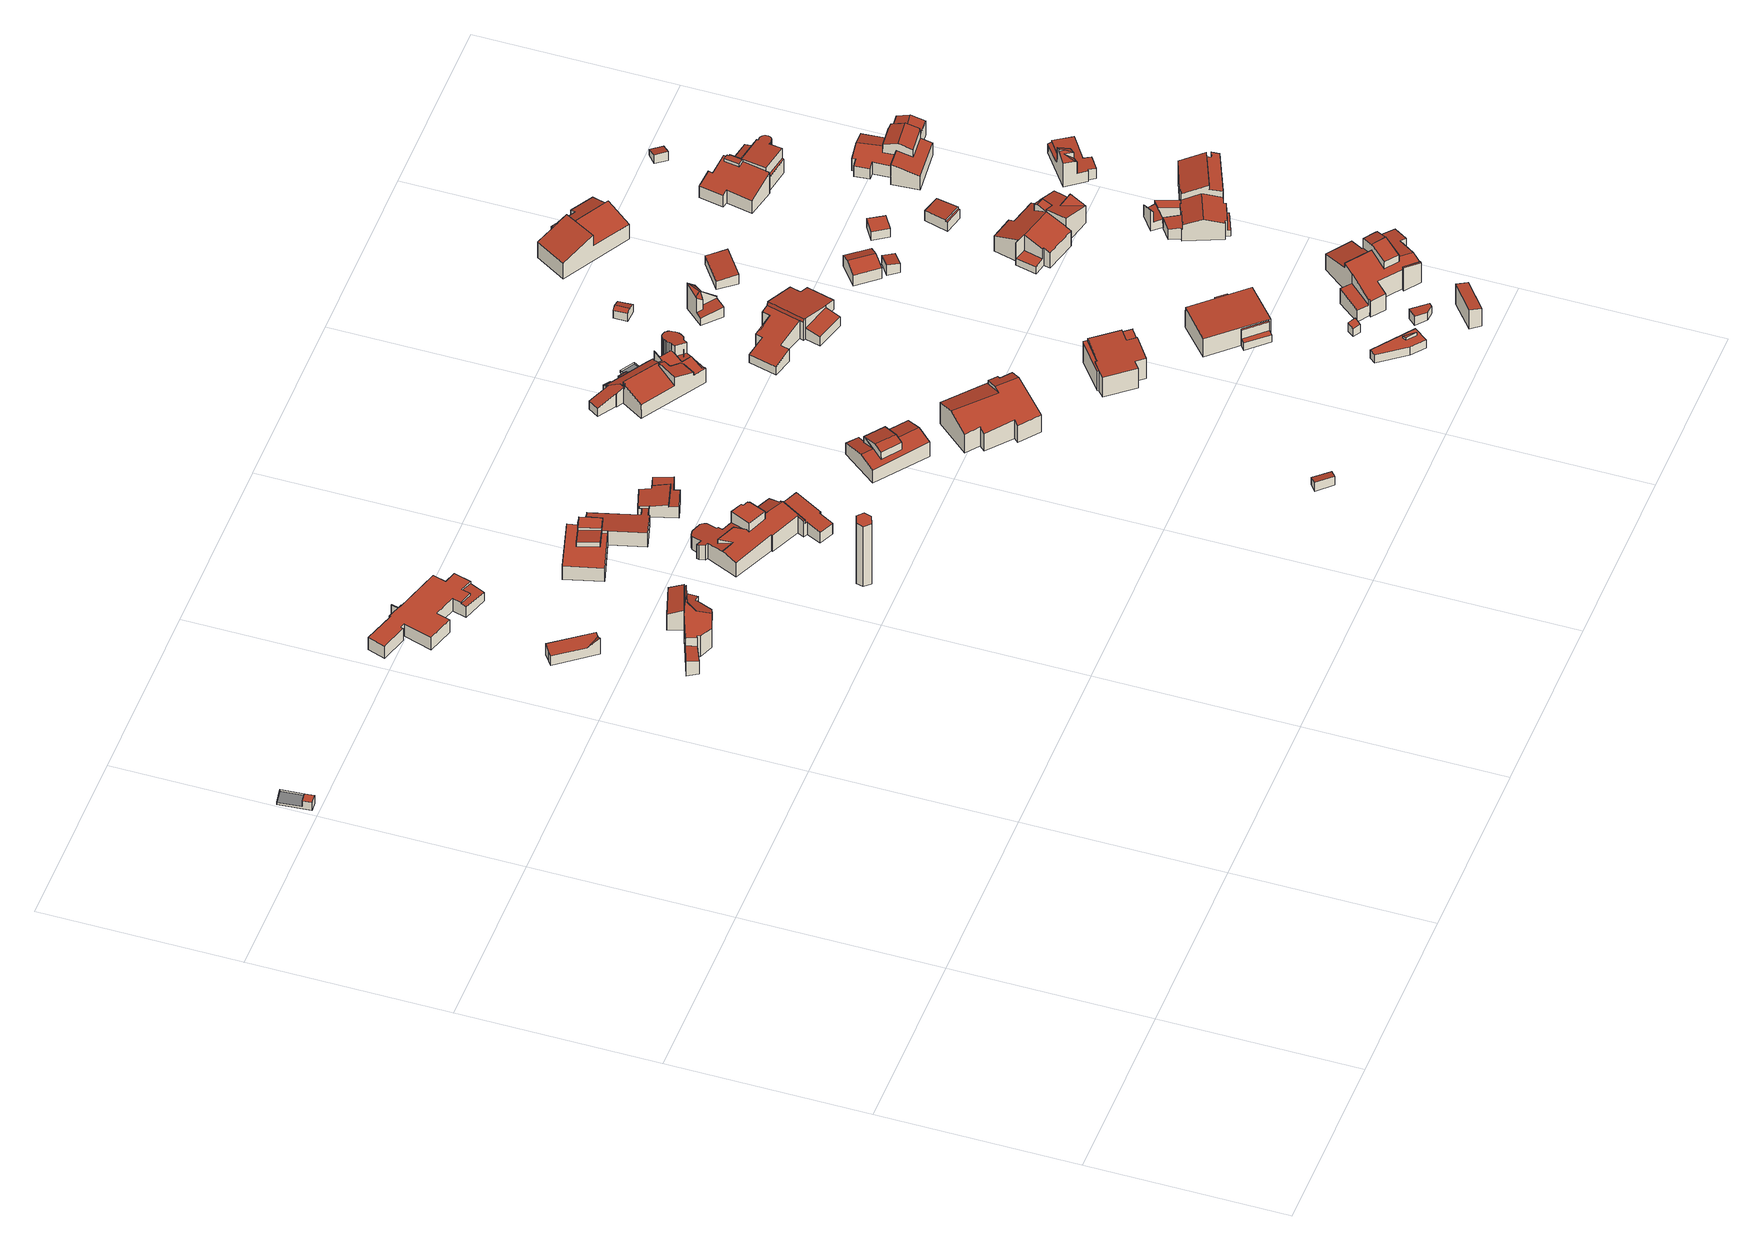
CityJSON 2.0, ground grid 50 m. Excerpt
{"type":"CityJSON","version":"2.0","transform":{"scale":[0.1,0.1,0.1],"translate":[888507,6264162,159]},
"CityObjects":{
"building1":{"type":"Building","geometry":[{"type":"Solid","lod":"2","boundaries":[[[[0,1,2,3]],[[4,5,6,7,8,9]],[[2,5,4,3]],[[9,8,10,11]],[[10,8,7,12]],[[12,7,6,13]],[[13,6,5,2,1,14]],[[14,1,0,15]],[[15,0,3,4,9,11]],[[11,10,12,13,14,15]]]],"semantics":{"surfaces":[{"type":"RoofSurface"},{"type":"GroundSurface"},{"type":"WallSurface"}],"values":[[0,1,2,2,2,2,2,2,2,1]]}}]},
"building2":{"type":"Building","geometry":[{"type":"Solid","lod":"2","boundaries":[[[[16,17,18,19,20,21]],[[19,18,22]],[[16,23,24,17]],[[21,25,23,16]],[[25,21,20,26]],[[26,20,19,22,27]],[[27,22,18,17,24]],[[24,23,25,26,27]]]],"semantics":{"surfaces":[{"type":"RoofSurface"},{"type":"WallSurface"},{"type":"GroundSurface"}],"values":[[0,0,1,1,1,1,1,2]]}}]},
"building3":{"type":"Building","geometry":[{"type":"Solid","lod":"2","boundaries":[[[[28,29,30,31,32]],[[33,34,35,36,37,38,39,40,41,42,43,44,45,46,47,48,49,50,51,52,53,54]],[[55,56,57,58,59,60]],[[54,53,57,56]],[[30,37,36,31]],[[32,31,36,35,61,62,28]],[[59,58,52,51]],[[58,57,53,52]],[[41,63,64,42]],[[40,65,63,41]],[[39,66,65,40]],[[38,67,66,39]],[[29,68,67,38,37,30]],[[34,69,61,35]],[[33,70,69,34]],[[54,56,55,71,70,33]],[[50,49,72,73]],[[72,49,48,74]],[[74,48,47,75]],[[75,47,46,76]],[[76,46,45,77]],[[77,45,44,78]],[[78,44,43,79]],[[79,43,42,64]],[[71,55,60,80]],[[80,60,59,51,50,73]],[[68,29,28,62]],[[62,61,69,70,71,80,73,72,74,75,76,77,78,79,64,63,65,66,67,68]]]],"semantics":{"surfaces":[{"type":"GroundSurface"},{"type":"RoofSurface"},{"type":"WallSurface"}],"values":[[0,1,1,2,2,2,2,2,2,2,2,2,2,2,2,2,2,2,2,2,2,2,2,2,2,2,2,0]]}}]},
"building4":{"type":"Building","geometry":[{"type":"Solid","lod":"2","boundaries":[[[[81,82,83,84]],[[85,86,87]],[[87,88,89,90,91,92,93,94,95,96,85]],[[82,92,91,83]],[[97,98,99,100]],[[85,96,101,102,103,104,105,99,98,86]],[[88,97,100,89]],[[86,98,97,88,87]],[[95,94,106,107]],[[106,94,93,108]],[[81,109,108,93,92,82]],[[90,89,100,99,105,110,111]],[[110,105,104,112]],[[112,104,103,113]],[[113,103,102,114]],[[114,102,101,115]],[[115,101,96,95,107]],[[84,116,109,81]],[[116,84,83,91,90,111]],[[111,110,112,113,114,115,107,106,108,109,116]]]],"semantics":{"surfaces":[{"type":"RoofSurface"},{"type":"WallSurface"},{"type":"GroundSurface"}],"values":[[0,1,0,1,1,0,0,1,1,1,1,1,1,1,1,1,1,1,1,2]]}}]},
"building5":{"type":"Building","geometry":[{"type":"Solid","lod":"2","boundaries":[[[[117,118,119,120]],[[119,118,121,122]],[[121,118,117,123]],[[123,117,120,124]],[[124,120,119,122]],[[122,121,123,124]]]],"semantics":{"surfaces":[{"type":"RoofSurface"},{"type":"WallSurface"},{"type":"GroundSurface"}],"values":[[0,1,1,1,1,2]]}}]},
"building6":{"type":"Building","geometry":[{"type":"Solid","lod":"2","boundaries":[[[[125,126,127,128,129,130]],[[125,131,132,126]],[[130,133,131,125]],[[133,130,129,134]],[[134,129,128,135]],[[135,128,127,136]],[[136,127,126,132]],[[132,131,133,134,135,136]]]],"semantics":{"surfaces":[{"type":"RoofSurface"},{"type":"WallSurface"},{"type":"GroundSurface"}],"values":[[0,1,1,1,1,1,1,2]]}}]},
"building7":{"type":"Building","geometry":[{"type":"Solid","lod":"2","boundaries":[[[[137,138,139,140,141,142,143,144,145,146,147,148,149,150,151]],[[152,153,154,155,156,157,158,159,160,161]],[[162,163,164,165,166,167,168,169]],[[170,171,172,173,174,175]],[[159,162,169,160]],[[148,176,174,173,148,177,178,149]],[[160,169,168,161]],[[178,177,179,171,170,180,181,182,183,184]],[[146,185,186,147]],[[147,186,176,148]],[[179,177,148,187]],[[172,171,179,187]],[[175,174,176,186,185,188]],[[187,148,173,172]],[[139,158,157,140]],[[140,157,156,141]],[[141,156,155,142]],[[137,189,190,138]],[[151,191,189,137]],[[150,192,191,151]],[[149,193,192,150]],[[178,184,194,193,149]],[[144,195,196,145]],[[143,197,195,144]],[[142,155,154,198,197,143]],[[194,184,183,199]],[[199,183,182,200]],[[200,182,181,201]],[[201,181,180,202]],[[202,180,170,175,188,203]],[[198,154,153,204]],[[204,153,152,205]],[[205,152,161,168,167,206]],[[206,167,166,207]],[[207,166,165,208]],[[208,165,164,209]],[[209,164,163,210]],[[210,163,162,159,158,139,138,190]],[[203,188,185,146,145,196]],[[196,195,197,198,204,205,206,207,208,209,210,190,189,191,192,193,194,199,200,201,202,203]]]],"semantics":{"surfaces":[{"type":"RoofSurface"},{"type":"WallSurface"},{"type":"GroundSurface"}],"values":[[0,0,0,1,1,1,1,0,1,1,1,1,0,0,1,1,1,1,1,1,1,1,1,1,1,1,1,1,1,1,1,1,1,1,1,1,1,1,1,2]]}}]},
"building8":{"type":"Building","geometry":[{"type":"Solid","lod":"2","boundaries":[[[[211,212,213,214,215]],[[216,217,218,219,220,221]],[[222,223,224,225]],[[215,226,227,228,218,217,229,230,222,225,231,232,233,234,235,211]],[[214,236,237,238,239,226,215]],[[227,239,238,240,241,228]],[[221,242,243,244,245,246,247,248,249,250,251,252,253,254,255,256,257,224,223,258,259,216]],[[219,241,240,260,261,262,263,220]],[[229,259,258,230]],[[216,259,229,217]],[[222,230,258,223]],[[212,264,265,266,267,268,269,213]],[[218,228,241,219]],[[226,239,227]],[[234,233,270,271]],[[270,233,232,272]],[[272,232,231,273]],[[224,257,274,273,231,225]],[[235,234,271,275]],[[274,257,256,276]],[[276,256,255,277]],[[277,255,254,278]],[[278,254,253,279]],[[279,253,252,280]],[[280,252,251,281]],[[281,251,250,282]],[[282,250,249,283]],[[283,249,248,284]],[[284,248,247,285]],[[285,247,246,286]],[[286,246,245,287]],[[287,245,244,288]],[[288,244,243,289]],[[289,243,242,290]],[[290,242,221,220,263,291]],[[269,268,292,293]],[[292,268,267,294]],[[294,267,266,295]],[[295,266,265,296]],[[296,265,264,297]],[[211,235,275,297,264,212]],[[291,263,262,298]],[[298,262,261,299]],[[299,261,260,300]],[[300,260,240,238,237,301]],[[301,237,236,302]],[[302,236,214,213,269,293]],[[293,292,294,295,296,297,275,271,270,272,273,274,276,277,278,279,280,281,282,283,284,285,286,287,288,289,290,291,298,299,300,301,302]]]],"semantics":{"surfaces":[{"type":"WallSurface"},{"type":"RoofSurface"},{"type":"GroundSurface"}],"values":[[0,0,0,1,1,0,1,1,0,0,0,1,0,0,0,0,0,0,0,0,0,0,0,0,0,0,0,0,0,0,0,0,0,0,0,0,0,0,0,0,0,0,0,0,0,0,0,2]]}}]},
"building9":{"type":"Building","geometry":[{"type":"Solid","lod":"2","boundaries":[[[[303,304,305,306,307,308,309,310,311]],[[304,312,313,314,315,310,309,316,317,305]],[[305,317,318,319,320,306]],[[319,318,321,322]],[[320,319,322,323]],[[323,322,321,316,309,308,307]],[[321,318,317,316]],[[306,320,323,307]],[[311,324,325,303]],[[324,311,310,315,326]],[[313,312,327,328]],[[327,312,304,303,325]],[[326,315,314,329]],[[329,314,313,328]],[[328,327,325,324,326,329]]]],"semantics":{"surfaces":[{"type":"RoofSurface"},{"type":"WallSurface"},{"type":"GroundSurface"}],"values":[[0,0,1,0,0,1,1,1,1,1,1,1,1,1,2]]}}]},
"building10":{"type":"Building","geometry":[{"type":"Solid","lod":"2","boundaries":[[[[330,331,332,333]],[[333,334,335,330]],[[334,333,332,336]],[[336,332,331,337]],[[337,331,330,335]],[[335,334,336,337]]]],"semantics":{"surfaces":[{"type":"RoofSurface"},{"type":"WallSurface"},{"type":"GroundSurface"}],"values":[[0,1,1,1,1,2]]}}]},
"building11":{"type":"Building","geometry":[{"type":"Solid","lod":"2","boundaries":[[[[338,339,340,341,342,343,344,345,346,347]],[[347,348,349,350,351,338]],[[345,352,353,354,355,346]],[[346,355,348,347]],[[349,348,355,354]],[[339,356,357,340]],[[338,351,358,356,339]],[[344,343,359,360]],[[342,361,359,343]],[[361,342,341,362]],[[362,341,340,357]],[[358,351,350,363]],[[363,350,349,354,353,364]],[[364,353,352,365]],[[365,352,345,344,360]],[[360,359,361,362,357,356,358,363,364,365]]]],"semantics":{"surfaces":[{"type":"RoofSurface"},{"type":"WallSurface"},{"type":"GroundSurface"}],"values":[[0,0,0,1,1,1,1,1,1,1,1,1,1,1,1,2]]}}]},
"building12":{"type":"Building","geometry":[{"type":"MultiSurface","lod":"2","boundaries":[[[366,367,368,369,370,371,372,373,374,375,376,377,378,379,380,381,382,383,384,385,386,387,388,389,390,391,392,393]],[[382,394,395,383]],[[394,396,397,398,399,400,401,402,403,404,405,406,407,408,409,410,411,412,413,414,415,416,395]],[[404,417,418,405]],[[399,419,420,400]],[[421,422,423,424,425,426,427,428,429,430]],[[416,431,432,395]],[[383,395,432,433,384]],[[412,434,413]],[[406,435,436,407]],[[409,437,410]],[[438,439,440,441]],[[442,443,444,445]],[[419,446,447,448,449,450,451,444,443,452,453,441,440,430,429,420]],[[405,418,435,406]],[[445,454,455,442]],[[438,456,457,439]],[[400,420,429,428,401]],[[413,434,433,432,431,458,414]],[[401,428,427,402]],[[397,447,446,398]],[[407,436,408]],[[415,458,431,416]],[[408,436,435,418,417,437,409]],[[414,458,415]],[[398,446,419,399]],[[450,449,459,460]],[[460,459,461,462,463]],[[402,427,426,464,465,403]],[[381,466,467,396,394,382]],[[403,465,468,411,410,437,417,404]],[[453,452,469,470]],[[469,452,443,442,455,471]],[[451,450,472,473]],[[472,450,460,463,474]],[[396,467,475,448,447,397]],[[474,463,462,476]],[[476,462,461,477]],[[477,461,459,449,448,475]],[[380,478,466,381]],[[379,479,478,380]],[[378,480,479,379]],[[377,481,480,378]],[[376,482,481,377]],[[375,483,482,376]],[[374,484,483,375]],[[373,485,484,374]],[[372,486,485,373]],[[371,487,486,372]],[[370,488,487,371]],[[369,489,488,370]],[[368,490,489,369]],[[367,491,490,368]],[[366,492,491,367]],[[393,493,492,366]],[[392,494,493,393]],[[391,495,494,392]],[[390,496,495,391]],[[389,497,496,390]],[[388,498,497,389]],[[387,499,498,388]],[[386,500,499,387]],[[385,501,500,386]],[[384,433,434,412,411,468,501,385]],[[464,426,425,502]],[[502,425,424,503]],[[503,424,423,504]],[[504,423,422,505]],[[422,421,506,505]],[[506,421,430,440,439,457,507]],[[507,457,456,508]],[[508,456,438,441,453,470]],[[471,455,454,509]],[[509,454,445,444,451,473]],[[422,505,510]],[[506,507,508,470,469,471,509,473,472,474,476,477,475,467,466,478,479,480,481,482,483,484,485,486,487,488,489,490,491,492,493,494,495,496,497,498,499,500,501,468,465,464,502,503,504,505]]],"semantics":{"surfaces":[{"type":"RoofSurface"},{"type":"WallSurface"},{"type":"GroundSurface"}],"values":[0,1,0,1,1,0,1,1,1,1,1,1,1,0,1,0,0,1,0,1,1,1,1,0,1,1,1,2,1,1,1,1,1,1,1,1,1,1,1,1,1,1,1,1,1,1,1,1,1,1,1,1,1,1,1,1,1,1,1,1,1,1,1,1,1,1,1,1,1,1,1,1,1,1,1,2]}}]},
"building13":{"type":"Building","geometry":[{"type":"MultiSurface","lod":"2","boundaries":[[[511,512,513,514,515,516,517,518,519,520,521,522]],[[523,524,525,526,527,528,529,530,531,532,533]],[[515,524,523,516]],[[511,528,527,512]],[[514,525,524,515]],[[513,526,525,514]],[[516,523,533,517]],[[512,527,526,513]],[[530,534,535,531]],[[529,536,534,530]],[[528,537,536,529]],[[522,538,537,528,511]],[[531,535,539,532]],[[521,540,538,522]],[[519,541,542,520]],[[518,543,541,519]],[[517,533,532,539,543,544,518]],[[520,542,540,521]],[[534,536,537,538,540,542,541,543,539,535]],[[518,544,543]],[[521,545,540]]],"semantics":{"surfaces":[{"type":"RoofSurface"},{"type":"WallSurface"},{"type":"GroundSurface"}],"values":[0,0,1,1,1,1,1,1,1,1,1,1,1,1,1,1,1,1,2,1,1]}}]},
"building14":{"type":"Building","geometry":[{"type":"Solid","lod":"2","boundaries":[[[[546,547,548,549,550,551,552,553,554,555]],[[556,557,558,559,560,561,562,563,564,565,566,567,568,569,570]],[[549,558,557,571,572,550]],[[552,573,574,553]],[[574,573,575,576]],[[560,577,565,564,563,562,561]],[[547,578,579,548]],[[546,580,578,547]],[[555,581,580,546]],[[554,582,581,555]],[[553,574,576,583,582,554]],[[550,572,584,585,551]],[[556,570,586,587]],[[586,570,569,588]],[[588,569,568,589]],[[589,568,567,590]],[[590,567,566,591]],[[591,566,565,577,592]],[[592,577,560,559,593]],[[593,559,558,549,548,579]],[[583,576,575,594]],[[594,575,573,552,551,585]],[[571,557,556,587,595]],[[584,572,571,595]],[[595,587,586,588,589,590,591,592,593,579,578,580,581,582,583,594,585,584]]]],"semantics":{"surfaces":[{"type":"RoofSurface"},{"type":"WallSurface"},{"type":"GroundSurface"}],"values":[[0,0,0,1,0,0,1,1,1,1,1,1,1,1,1,1,1,1,1,1,1,1,1,1,2]]}}]},
"building15":{"type":"Building","geometry":[{"type":"Solid","lod":"2","boundaries":[[[[596,597,598,599]],[[600,601,602,603]],[[598,600,603,599]],[[596,604,605,597]],[[599,603,602,606,604,596]],[[606,602,601,607]],[[607,601,600,598,597,605]],[[605,604,606,607]]]],"semantics":{"surfaces":[{"type":"RoofSurface"},{"type":"WallSurface"},{"type":"GroundSurface"}],"values":[[0,0,1,1,1,1,1,2]]}}]},
"building16":{"type":"Building","geometry":[{"type":"MultiSurface","lod":"2","boundaries":[[[608,609,610,611,612]],[[613,614,615,616]],[[617,618,619,620]],[[615,614,618,617]],[[619,618,614,613]],[[616,615,617,620]],[[611,610,621,622]],[[621,610,609,623]],[[623,609,608,624]],[[624,608,612,625]],[[625,612,611,622]],[[622,621,623,624,625]]],"semantics":{"surfaces":[{"type":"RoofSurface"},{"type":"WallSurface"},{"type":"GroundSurface"}],"values":[0,1,1,0,1,1,1,1,1,1,1,2]}}]},
"building17":{"type":"Building","geometry":[{"type":"Solid","lod":"2","boundaries":[[[[626,627,628,629]],[[628,630,631,629]],[[631,630,632,633,634,635,636,637]],[[629,631,637,638,639,626]],[[626,639,640,627]],[[638,637,636,641]],[[641,636,635,642]],[[642,635,634,643]],[[643,634,633,644]],[[644,633,632,645]],[[645,632,630,628,627,640]],[[640,639,638,641,642,643,644,645]]]],"semantics":{"surfaces":[{"type":"RoofSurface"},{"type":"WallSurface"},{"type":"GroundSurface"}],"values":[[0,1,0,1,1,1,1,1,1,1,1,2]]}}]},
"building18":{"type":"Building","geometry":[{"type":"Solid","lod":"2","boundaries":[[[[646,647,648,649]],[[647,650,651,648]],[[649,652,653,646]],[[652,649,648,651,654]],[[654,651,650,655]],[[655,650,647,646,653]],[[653,652,654,655]]]],"semantics":{"surfaces":[{"type":"RoofSurface"},{"type":"WallSurface"},{"type":"GroundSurface"}],"values":[[0,0,1,1,1,1,2]]}}]},
"building19":{"type":"Building","geometry":[{"type":"Solid","lod":"2","boundaries":[[[[656,657,658,659,660,661]],[[662,663,664,665,666,667,668,669]],[[662,670,663]],[[658,671,672,659]],[[664,663,670,672,671]],[[656,666,665,657]],[[657,665,664,671,658]],[[661,660,673,674]],[[659,672,670,662,675,673,660]],[[669,668,676,677]],[[676,668,667,678]],[[661,674,678,667,666,656]],[[675,662,669,677]],[[677,676,678,674,673,675]]]],"semantics":{"surfaces":[{"type":"RoofSurface"},{"type":"WallSurface"},{"type":"GroundSurface"}],"values":[[0,0,0,1,0,1,1,1,1,1,1,1,1,2]]}}]},
"building20":{"type":"Building","geometry":[{"type":"Solid","lod":"2","boundaries":[[[[679,680,681,682]],[[682,683,684,679]],[[683,682,681,685]],[[685,681,680,686]],[[686,680,679,684]],[[684,683,685,686]]]],"semantics":{"surfaces":[{"type":"RoofSurface"},{"type":"WallSurface"},{"type":"GroundSurface"}],"values":[[0,1,1,1,1,2]]}}]},
"building21":{"type":"Building","geometry":[{"type":"Solid","lod":"2","boundaries":[[[[687,688,689,690,691]],[[691,690,692,693]],[[692,690,689,694]],[[694,689,688,695]],[[695,688,687,696]],[[696,687,691,693]],[[693,692,694,695,696]]]],"semantics":{"surfaces":[{"type":"RoofSurface"},{"type":"WallSurface"},{"type":"GroundSurface"}],"values":[[0,1,1,1,1,1,2]]}}]},
"building22":{"type":"Building","geometry":[{"type":"Solid","lod":"2","boundaries":[[[[697,698,699,700]],[[700,701,702,697]],[[701,700,699,703]],[[703,699,698,704]],[[704,698,697,702]],[[702,701,703,704]]]],"semantics":{"surfaces":[{"type":"RoofSurface"},{"type":"WallSurface"},{"type":"GroundSurface"}],"values":[[0,1,1,1,1,2]]}}]},
"building23":{"type":"Building","geometry":[{"type":"Solid","lod":"2","boundaries":[[[[705,706,707,708]],[[708,707,709,710]],[[709,707,706,711]],[[711,706,705,712]],[[708,710,712,705]],[[710,709,711,712]]]],"semantics":{"surfaces":[{"type":"RoofSurface"},{"type":"WallSurface"},{"type":"GroundSurface"}],"values":[[0,1,1,1,1,2]]}}]},
"building24":{"type":"Building","geometry":[{"type":"Solid","lod":"2","boundaries":[[[[713,714,715,716]],[[713,717,718,714]],[[716,715,719,720]],[[719,715,714,718,721]],[[721,718,717,722]],[[722,717,713,716,720]],[[720,719,721,722]]]],"semantics":{"surfaces":[{"type":"RoofSurface"},{"type":"WallSurface"},{"type":"GroundSurface"}],"values":[[0,0,1,1,1,1,2]]}}]},
"building25":{"type":"Building","geometry":[{"type":"Solid","lod":"2","boundaries":[[[[723,724,725,726]],[[725,724,727,728]],[[727,724,723,729]],[[729,723,726,730]],[[730,726,725,728]],[[728,727,729,730]]]],"semantics":{"surfaces":[{"type":"RoofSurface"},{"type":"WallSurface"},{"type":"GroundSurface"}],"values":[[0,1,1,1,1,2]]}}]},
"building26":{"type":"Building","geometry":[{"type":"Solid","lod":"2","boundaries":[[[[731,732,733,734,735,736,737,738]],[[739,740,741,742]],[[732,743,744,745,746,747,733]],[[748,749,750,751]],[[731,752,743,732]],[[753,754,755,756,757,758]],[[759,760,761,756,755,762,763,764]],[[762,755,754,765]],[[733,747,763,762,765,766,741,740,767,768,769,770,771,749,748,734]],[[764,763,747,746]],[[742,772,773,739]],[[759,764,746,745]],[[760,759,745,744]],[[761,760,744,743,752]],[[751,750,774,775]],[[771,770,776,777]],[[776,770,769,778]],[[778,769,768,779]],[[779,768,767,780]],[[780,767,740,739,773,781]],[[782,766,765,754,753,783]],[[783,753,758,784]],[[784,758,757,785]],[[785,757,756,761,752,786]],[[738,737,787,788]],[[787,737,736,789]],[[789,736,735,790]],[[790,735,734,748,751,775,791]],[[738,788,786,752,731]],[[781,773,772,792]],[[792,772,742,741,766,782]],[[791,775,774,793]],[[793,774,750,749,771,777]],[[777,776,778,779,780,781,792,782,783,784,785,786,788,787,789,790,791,793]]]],"semantics":{"surfaces":[{"type":"RoofSurface"},{"type":"WallSurface"},{"type":"GroundSurface"}],"values":[[0,1,1,1,1,0,1,1,0,1,0,0,1,0,0,1,1,1,1,1,1,1,1,1,1,1,1,1,1,1,1,1,1,2]]}}]},
"building27":{"type":"Building","geometry":[{"type":"Solid","lod":"2","boundaries":[[[[794,795,796,797,798,799]],[[800,801,802,803]],[[795,802,801,804,805,796]],[[800,806,804,801]],[[805,804,806,807,808,809,810,811]],[[796,805,811,797]],[[799,812,813,794]],[[812,799,798,814]],[[814,798,797,811,810,815]],[[803,802,795,794,813,816]],[[815,810,809,817]],[[817,809,808,818]],[[818,808,807,819]],[[819,807,806,800,803,816]],[[816,813,812,814,815,817,818,819]]]],"semantics":{"surfaces":[{"type":"RoofSurface"},{"type":"WallSurface"},{"type":"GroundSurface"}],"values":[[0,0,1,1,0,1,1,1,1,1,1,1,1,1,2]]}}]},
"building28":{"type":"Building","geometry":[{"type":"Solid","lod":"2","boundaries":[[[[820,821,822]],[[823,824,825,826,827,828,829,830]],[[821,831,822]],[[822,831,832,833,834,835,836,837,838,839,840,841,820]],[[838,842,839]],[[826,843,844,845,846,847,848,849,850,851,852,853,854,827]],[[833,845,844,834]],[[825,841,840,855,856,836,835,843,826]],[[857,858,859,860]],[[857,860,854,853]],[[827,854,860,859,828]],[[838,861,856,855,842]],[[839,842,855,840]],[[836,856,861,837]],[[834,844,843,835]],[[837,861,838]],[[828,859,858,862,863,829]],[[823,864,865,824]],[[830,866,864,823]],[[829,863,866,830]],[[852,851,867,868]],[[867,851,850,869]],[[869,850,849,870]],[[870,849,848,871]],[[871,848,847,872]],[[872,847,846,873]],[[873,846,845,833,832,874]],[[820,875,874,832,831,821]],[[824,865,875,820,841,825]],[[862,858,857,853,852,868]],[[868,867,869,870,871,872,873,874,875,865,864,866,863,862]]]],"semantics":{"surfaces":[{"type":"RoofSurface"},{"type":"WallSurface"},{"type":"GroundSurface"}],"values":[[0,0,1,0,1,0,1,1,0,1,1,0,1,1,1,1,1,1,1,1,1,1,1,1,1,1,1,1,1,1,2]]}}]},
"building29":{"type":"Building","geometry":[{"type":"Solid","lod":"2","boundaries":[[[[876,877,878,879]],[[878,877,880,881]],[[880,877,876,882]],[[882,876,879,883]],[[883,879,878,881]],[[881,880,882,883]]]],"semantics":{"surfaces":[{"type":"RoofSurface"},{"type":"WallSurface"},{"type":"GroundSurface"}],"values":[[0,1,1,1,1,2]]}}]},
"building30":{"type":"Building","geometry":[{"type":"Solid","lod":"2","boundaries":[[[[884,885,886,887]],[[885,888,889,886]],[[889,888,890,891]],[[887,892,893,884]],[[892,887,886,889,891,894]],[[894,891,890,895]],[[895,890,888,885,884,893]],[[893,892,894,895]]]],"semantics":{"surfaces":[{"type":"RoofSurface"},{"type":"WallSurface"},{"type":"GroundSurface"}],"values":[[0,1,0,1,1,1,1,2]]}}]},
"building31":{"type":"Building","geometry":[{"type":"Solid","lod":"2","boundaries":[[[[896,897,898,899]],[[898,900,901,899]],[[901,900,902,903]],[[896,904,905,897]],[[899,901,903,906,904,896]],[[906,903,902,907]],[[907,902,900,898,897,905]],[[905,904,906,907]]]],"semantics":{"surfaces":[{"type":"RoofSurface"},{"type":"WallSurface"},{"type":"GroundSurface"}],"values":[[0,1,0,1,1,1,1,2]]}}]},
"building32":{"type":"Building","geometry":[{"type":"Solid","lod":"2","boundaries":[[[[908,909,910,911,912,913]],[[914,915,916,917,918,919]],[[920,921,922,923,924,925,926,927]],[[928,929,930,931,932,933,934,935]],[[936,937,938,939]],[[913,940,941,942,916,915,908]],[[912,925,924,943,940,913]],[[932,944,945,933]],[[923,946,943,924]],[[911,926,925,912]],[[936,947,942,941,948,949,950,937]],[[931,951,944,932]],[[945,944,951,948,941,940,943,946]],[[908,915,914,909]],[[939,938,952,953]],[[909,914,919,954,955,910]],[[947,936,939,953,956,957]],[[950,949,958,959]],[[958,949,948,951,931,930,960]],[[918,961,954,919]],[[917,962,961,918]],[[916,942,947,957,962,917]],[[922,921,963,964]],[[963,921,920,965]],[[965,920,927,966]],[[910,955,966,927,926,911]],[[960,930,929,967]],[[967,929,928,968]],[[968,928,935,969]],[[969,935,934,970]],[[970,934,933,945,946,923,922,964]],[[956,953,952,971]],[[971,952,938,937,950,959]],[[959,958,960,967,968,969,970,964,963,965,966,955,954,961,962,957,956,971]]]],"semantics":{"surfaces":[{"type":"RoofSurface"},{"type":"WallSurface"},{"type":"GroundSurface"}],"values":[[0,0,0,0,1,1,1,1,1,1,0,1,0,1,0,1,1,1,1,1,1,1,1,1,1,1,1,1,1,1,1,1,1,2]]}}]},
"building33":{"type":"Building","geometry":[{"type":"Solid","lod":"2","boundaries":[[[[972,973,974,975,976,977,978,979,980,981,982,983,984,985,986]],[[987,988,989,990]],[[976,991,992,993,994]],[[987,995,996,988]],[[975,997,991,976]],[[976,994,998,977]],[[990,999,1000,1001,1002,998,994,993,1003,1004,1005,1006,1007,1008,1009,1010,1011,1012,1013,1014,1015,1016,1017,995,987]],[[978,1002,1001,979]],[[991,997,1018,992]],[[988,996,1019,989]],[[979,1001,1000,980]],[[977,998,1002,978]],[[973,1020,1021,974]],[[972,1022,1020,973]],[[986,1023,1022,972]],[[985,1024,1023,986]],[[984,1025,1024,985]],[[983,1026,1025,984]],[[982,1027,1026,983]],[[981,1028,1027,982]],[[980,1000,999,1029,1028,981]],[[1029,999,990,989,1019,1030]],[[1017,1016,1031,1032]],[[1031,1016,1015,1033]],[[1033,1015,1014,1034]],[[1034,1014,1013,1035]],[[1035,1013,1012,1036]],[[1036,1012,1011,1037]],[[1037,1011,1010,1038]],[[1038,1010,1009,1039]],[[1039,1009,1008,1040]],[[1040,1008,1007,1041]],[[1041,1007,1006,1042]],[[1042,1006,1005,1043]],[[1043,1005,1004,1044]],[[1044,1004,1003,1045]],[[1045,1003,993,992,1018,1046]],[[1030,1019,996,995,1017,1032]],[[1046,1018,997,975,974,1021]],[[1021,1020,1022,1023,1024,1025,1026,1027,1028,1029,1030,1032,1031,1033,1034,1035,1036,1037,1038,1039,1040,1041,1042,1043,1044,1045,1046]]]],"semantics":{"surfaces":[{"type":"RoofSurface"},{"type":"WallSurface"},{"type":"GroundSurface"}],"values":[[0,1,1,1,1,1,0,1,0,0,1,1,1,1,1,1,1,1,1,1,1,1,1,1,1,1,1,1,1,1,1,1,1,1,1,1,1,1,1,2]]}}]},
"building34":{"type":"Building","geometry":[{"type":"Solid","lod":"2","boundaries":[[[[1047,1048,1049,1050,1051,1052,1053,1054,1055,1056]],[[1057,1058,1059,1060]],[[1061,1062,1063,1064,1065,1066]],[[1047,1058,1057,1067,1068,1048]],[[1056,1059,1058,1047]],[[1048,1068,1064,1069,1070,1049]],[[1066,1065,1071]],[[1071,1065,1064,1068,1067]],[[1069,1064,1063]],[[1070,1069,1063,1062]],[[1050,1072,1073,1051]],[[1049,1070,1062,1061,1074,1072,1050]],[[1055,1054,1075,1076]],[[1075,1054,1053,1077]],[[1077,1053,1052,1078]],[[1078,1052,1051,1073]],[[1060,1059,1056,1055,1076,1079]],[[1074,1061,1066,1071,1067,1057,1060,1079]],[[1079,1076,1075,1077,1078,1073,1072,1074]]]],"semantics":{"surfaces":[{"type":"RoofSurface"},{"type":"WallSurface"},{"type":"GroundSurface"}],"values":[[0,0,0,1,1,1,1,0,1,0,1,1,1,1,1,1,1,1,2]]}}]},
"building35":{"type":"Building","geometry":[{"type":"Solid","lod":"2","boundaries":[[[[1080,1081,1082,1083]],[[1083,1082,1084,1085]],[[1084,1082,1081,1086]],[[1086,1081,1080,1087]],[[1087,1080,1083,1085]],[[1085,1084,1086,1087]]]],"semantics":{"surfaces":[{"type":"RoofSurface"},{"type":"WallSurface"},{"type":"GroundSurface"}],"values":[[0,1,1,1,1,2]]}}]},
"building36":{"type":"Building","geometry":[{"type":"Solid","lod":"2","boundaries":[[[[1088,1089,1090,1091,1092,1093]],[[1094,1095,1096,1097,1098,1099]],[[1092,1098,1097,1093]],[[1100,1101,1102,1103,1104]],[[1088,1105,1106,1089]],[[1101,1107,1108,1102]],[[1093,1097,1096,1104,1103,1105,1088]],[[1102,1108,1109,1110,1111,1112,1113,1114,1106,1105,1103]],[[1094,1115,1116,1117,1118,1095]],[[1095,1118,1119,1100,1104,1096]],[[1115,1120,1121,1116]],[[1116,1121,1122,1117]],[[1099,1123,1124,1120,1115,1094]],[[1090,1125,1126,1091]],[[1089,1106,1127,1125,1090]],[[1112,1128,1129,1113]],[[1111,1130,1128,1112]],[[1110,1131,1130,1111]],[[1109,1132,1131,1110]],[[1107,1133,1132,1109,1108]],[[1114,1134,1127,1106]],[[1113,1129,1134,1114]],[[1119,1118,1117,1122,1135,1136]],[[1100,1119,1136,1133,1107,1101]],[[1091,1126,1123,1099,1098,1092]],[[1135,1122,1121,1120,1124]],[[1124,1123,1126,1125,1127,1134,1129,1128,1130,1131,1132,1133,1136,1135]]]],"semantics":{"surfaces":[{"type":"RoofSurface"},{"type":"WallSurface"},{"type":"GroundSurface"}],"values":[[0,0,1,1,1,0,1,0,1,0,0,0,1,1,1,1,1,1,1,1,1,1,1,1,1,1,2]]}}]}
},
"vertices":[
[16,2017,33],[39,2019,33],[36,2043,33],[13,2040,33],[13,2040,15],[36,2043,15],[36,2046,15],[53,2048,16],[47,2105,17],[7,2099,15],[47,2105,8],[7,2099,8],[53,2048,8],[36,2046,8],[39,2019,8],[16,2017,8],
[545,1636,143],[533,1627,142],[586,1559,141],[625,1547,144],[636,1554,145],[563,1650,146],[605,1534,161],[545,1636,112],[533,1627,112],[563,1650,112],[636,1554,112],[605,1534,112],
[568,1980,147],[574,1998,147],[539,2009,147],[533,1989,147],[602,1969,147],[678,1908,179],[647,1917,179],[657,1951,178],[533,1989,178],[539,2009,177],[538,2009,177],[533,1991,178],[501,2001,178],[500,1998,178],[420,2024,178],[405,1979,178],[473,1958,179],[475,1965,178],[488,1961,178],[465,1889,180],[532,1868,180],[543,1903,179],[601,1884,179],[594,1862,180],[628,1852,180],[634,1874,180],[665,1864,180],[654,1828,167],[665,1864,173],[634,1874,176],[628,1852,173],[594,1862,176],[590,1849,174],[657,1951,140],[568,1980,140],[500,1998,140],[420,2024,140],[501,2001,140],[533,1991,140],[538,2009,140],[574,1998,140],[647,1917,140],[678,1908,140],[654,1828,140],[543,1903,140],[601,1884,140],[532,1868,140],[465,1889,140],[488,1961,140],[475,1965,140],[473,1958,140],[405,1979,140],[590,1849,140],
[646,1312,122],[691,1333,121],[677,1355,129],[630,1337,130],[760,1359,161],[770,1384,161],[770,1384,171],[786,1390,174],[755,1385,170],[742,1381,167],[677,1355,153],[691,1333,147],[696,1335,148],[701,1328,146],[736,1313,143],[774,1326,151],[819,1403,172],[819,1403,144],[820,1407,144],[820,1407,169],[790,1332,146],[807,1373,145],[806,1377,146],[829,1378,137],[824,1409,143],[701,1328,82],[736,1313,82],[696,1335,82],[646,1312,82],[824,1409,82],[742,1381,82],[829,1378,82],[806,1377,82],[807,1373,82],[790,1332,82],[630,1337,82],
[729,1418,160],[742,1381,171],[824,1409,169],[812,1444,159],[742,1381,111],[824,1409,111],[729,1418,111],[812,1444,111],
[1050,1041,269],[1069,1048,273],[1072,1066,276],[1058,1080,275],[1039,1074,271],[1035,1056,268],[1050,1041,81],[1069,1048,81],[1035,1056,81],[1039,1074,81],[1058,1080,81],[1072,1066,81],
[1005,1558,174],[1029,1565,169],[1029,1564,169],[1031,1564,169],[1024,1586,169],[1023,1586,169],[1024,1580,169],[1000,1573,174],[966,1691,175],[934,1683,181],[944,1646,181],[909,1636,188],[913,1623,188],[936,1536,188],[1005,1555,174],[1084,1577,179],[1076,1605,174],[1021,1589,173],[1023,1586,174],[1024,1586,174],[1031,1564,177],[1029,1564,177],[1042,1522,183],[1105,1539,185],[1092,1580,179],[1042,1522,176],[1049,1499,177],[1102,1515,177],[1098,1530,176],[1138,1542,176],[1124,1589,173],[1092,1580,174],[1105,1539,176],[928,1697,179],[847,1675,182],[847,1675,197],[894,1688,188],[894,1688,195],[928,1697,194],[909,1636,194],[909,1636,180],[913,1623,180],[863,1624,182],[927,1699,179],[918,1696,179],[912,1721,179],[775,1684,184],[799,1591,184],[934,1683,194],[944,1646,193],[863,1624,197],[932,1682,194],[1005,1558,143],[1029,1565,143],[1005,1555,143],[936,1536,143],[913,1623,143],[799,1591,143],[1000,1573,143],[966,1691,143],[1024,1580,143],[1021,1589,143],[775,1684,143],[912,1721,143],[918,1696,143],[927,1699,143],[932,1682,143],[1076,1605,143],[1084,1577,143],[1124,1589,143],[1138,1542,143],[1098,1530,143],[1102,1515,143],[1049,1499,143],
[1106,1219,173],[1106,1219,163],[1134,1287,175],[1134,1287,185],[1132,1280,188],[1025,1330,179],[1025,1330,182],[1022,1323,180],[1022,1323,207],[1044,1374,207],[1044,1374,173],[979,1347,179],[979,1347,177],[947,1360,175],[947,1360,177],[1093,1302,186],[1073,1310,185],[1070,1302,183],[1018,1359,187],[971,1381,184],[930,1322,167],[1036,1275,173],[1035,1272,173],[1109,1238,177],[1102,1221,172],[1131,1289,185],[1144,1318,174],[1087,1344,174],[1073,1310,187],[1087,1344,207],[1070,1302,207],[1018,1385,171],[1023,1398,169],[1019,1400,169],[1030,1427,166],[1029,1433,165],[1027,1438,164],[1023,1442,164],[1000,1451,163],[994,1451,163],[987,1449,163],[982,1445,164],[971,1420,167],[958,1426,166],[956,1419,167],[959,1405,169],[966,1403,169],[971,1381,172],[1018,1359,175],[1084,1345,207],[1086,1349,207],[1072,1355,207],[1074,1360,207],[1112,1216,163],[1096,1180,156],[1133,1163,156],[1148,1200,163],[1152,1198,163],[1182,1266,175],[1035,1272,123],[1109,1238,123],[1036,1275,123],[930,1322,123],[966,1403,123],[1102,1221,123],[959,1405,123],[956,1419,123],[958,1426,123],[971,1420,123],[982,1445,123],[987,1449,123],[994,1451,123],[1000,1451,123],[1023,1442,123],[1027,1438,123],[1029,1433,123],[1030,1427,123],[1019,1400,123],[1023,1398,123],[1018,1385,123],[1074,1360,123],[1152,1198,123],[1182,1266,123],[1148,1200,123],[1133,1163,123],[1096,1180,123],[1112,1216,123],[1072,1355,123],[1086,1349,123],[1084,1345,123],[1144,1318,123],[1131,1289,123],
[1426,1033,183],[1452,1067,194],[1402,1107,192],[1383,1084,184],[1338,1118,182],[1376,1168,198],[1357,1144,190],[1332,1164,189],[1303,1126,177],[1478,1102,182],[1384,1175,179],[1399,1193,172],[1372,1214,172],[1380,1174,180],[1426,1139,181],[1426,1139,198],[1398,1103,211],[1383,1084,205],[1380,1174,198],[1353,1137,211],[1338,1118,205],[1303,1126,138],[1426,1033,138],[1372,1214,138],[1478,1102,138],[1384,1175,138],[1399,1193,138],
[1758,181,42],[1775,195,37],[1742,232,37],[1724,217,43],[1724,217,15],[1758,181,15],[1742,232,15],[1775,195,15],
[1514,1012,207],[1474,966,185],[1506,940,187],[1494,926,181],[1555,875,184],[1545,864,178],[1594,825,181],[1657,900,216],[1614,941,215],[1603,928,209],[1636,966,194],[1655,950,194],[1658,954,193],[1546,1049,193],[1676,922,208],[1649,943,208],[1655,950,206],[1636,966,206],[1474,966,127],[1506,940,127],[1546,1049,127],[1545,864,127],[1594,825,127],[1555,875,127],[1494,926,127],[1658,954,127],[1649,943,127],[1676,922,127],
[1537,1687,221],[1534,1692,223],[1532,1694,224],[1529,1696,225],[1525,1699,226],[1521,1700,227],[1515,1701,229],[1508,1700,231],[1503,1697,232],[1499,1695,232],[1497,1693,232],[1495,1690,233],[1493,1686,233],[1491,1682,232],[1491,1677,232],[1491,1671,231],[1490,1671,231],[1485,1662,231],[1515,1643,221],[1520,1652,221],[1526,1654,220],[1530,1656,219],[1533,1659,219],[1536,1663,219],[1538,1666,219],[1539,1670,219],[1540,1674,219],[1539,1679,220],[1490,1671,210],[1485,1662,207],[1462,1689,209],[1471,1705,215],[1470,1705,215],[1456,1681,206],[1362,1742,206],[1358,1736,204],[1356,1737,204],[1324,1686,185],[1406,1634,186],[1439,1684,204],[1453,1675,204],[1443,1658,198],[1468,1643,199],[1469,1635,197],[1452,1605,186],[1482,1587,187],[1483,1589,188],[1479,1592,188],[1478,1594,188],[1496,1626,199],[1472,1640,199],[1406,1634,213],[1439,1684,213],[1456,1681,196],[1362,1742,195],[1359,1777,184],[1315,1806,169],[1298,1780,169],[1342,1752,185],[1341,1750,185],[1358,1740,191],[1356,1737,191],[1358,1736,191],[1368,1751,191],[1360,1779,184],[1472,1640,197],[1485,1662,198],[1515,1643,187],[1483,1589,186],[1453,1675,208],[1443,1658,208],[1452,1605,196],[1379,1772,178],[1363,1783,177],[1363,1783,183],[1379,1772,183],[1401,1758,178],[1401,1758,183],[1420,1746,184],[1420,1746,178],[1470,1705,186],[1471,1705,186],[1475,1711,184],[1463,1718,184],[1427,1741,184],[1420,1745,184],[1400,1758,184],[1379,1771,184],[1427,1757,173],[1408,1769,173],[1384,1780,174],[1368,1791,174],[1496,1626,188],[1463,1718,150],[1427,1741,150],[1462,1719,150],[1485,1758,149],[1450,1779,149],[1358,1740,143],[1324,1686,143],[1491,1671,143],[1462,1689,143],[1482,1587,143],[1400,1758,143],[1379,1771,143],[1408,1769,143],[1427,1741,143],[1420,1745,143],[1450,1779,143],[1475,1711,143],[1485,1758,143],[1462,1719,143],[1491,1677,143],[1491,1682,143],[1493,1686,143],[1495,1690,143],[1497,1693,143],[1499,1695,143],[1503,1697,143],[1508,1700,143],[1515,1701,143],[1521,1700,143],[1525,1699,143],[1529,1696,143],[1532,1694,143],[1534,1692,143],[1537,1687,143],[1539,1679,143],[1540,1674,143],[1539,1670,143],[1538,1666,143],[1536,1663,143],[1533,1659,143],[1530,1656,143],[1526,1654,143],[1520,1652,143],[1341,1750,143],[1342,1752,143],[1298,1780,143],[1315,1806,143],[1359,1777,143],[1368,1791,143],[1384,1780,143],[1427,1757,143],[1315,1806,156],
[1752,742,200],[1773,758,200],[1776,754,200],[1832,797,201],[1884,733,201],[1859,714,200],[1876,693,200],[1902,713,201],[1904,714,201],[1830,806,201],[1827,805,201],[1750,745,200],[1859,714,207],[1884,733,210],[1832,797,211],[1776,754,205],[1773,758,205],[1752,742,203],[1734,727,201],[1788,661,200],[1806,675,202],[1823,654,202],[1876,693,207],[1788,661,139],[1806,675,139],[1734,727,139],[1752,742,139],[1750,745,139],[1823,654,139],[1827,805,139],[1904,714,139],[1830,806,139],[1902,713,139],[1902,713,180],[1827,805,170],
[1813,1459,178],[1787,1466,186],[1794,1493,186],[1707,1516,213],[1681,1420,213],[1683,1419,213],[1683,1417,213],[1760,1397,188],[1760,1398,188],[1794,1389,178],[1609,1451,186],[1681,1431,203],[1704,1517,203],[1685,1522,199],[1685,1521,199],[1686,1520,199],[1681,1500,199],[1680,1500,199],[1640,1510,189],[1636,1514,188],[1626,1517,186],[1621,1499,185],[1571,1513,173],[1552,1443,173],[1603,1429,186],[1681,1431,204],[1678,1421,204],[1683,1417,184],[1760,1397,184],[1673,1379,177],[1749,1358,177],[1679,1502,199],[1787,1466,148],[1794,1493,148],[1813,1459,148],[1794,1389,148],[1760,1398,148],[1749,1358,148],[1678,1421,148],[1683,1419,148],[1603,1429,148],[1609,1451,148],[1552,1443,148],[1571,1513,148],[1621,1499,148],[1626,1517,148],[1679,1502,148],[1685,1522,148],[1673,1379,148],[1681,1431,148],
[1980,475,164],[2026,425,163],[2037,434,163],[1990,484,164],[2037,434,191],[2039,436,192],[1993,486,192],[1990,484,191],[1980,475,140],[2026,425,140],[1993,486,140],[2039,436,140],
[2084,210,130],[2072,195,130],[2124,128,130],[2157,101,130],[2182,136,131],[2164,128,131],[2164,128,138],[2163,126,139],[2163,126,131],[2140,145,138],[2145,153,137],[2145,153,131],[2140,145,130],[2124,128,105],[2157,101,105],[2072,195,105],[2084,210,105],[2182,136,105],
[1930,555,196],[2042,433,196],[2117,503,204],[2007,623,204],[2117,503,192],[2007,623,192],[2118,504,192],[2082,544,192],[2094,555,188],[2074,577,188],[2062,567,192],[2009,625,191],[2009,625,140],[1930,555,140],[2042,433,140],[2062,567,140],[2074,577,140],[2094,555,140],[2082,544,140],[2118,504,140],
[1648,1854,160],[1626,1854,169],[1626,1818,169],[1650,1818,160],[1616,1854,161],[1616,1819,162],[1650,1818,137],[1648,1854,137],[1616,1819,137],[1616,1854,137],
[1721,1643,171],[1689,1672,165],[1681,1663,165],[1669,1673,163],[1655,1658,163],[1698,1619,172],[1698,1705,220],[1686,1673,216],[1688,1671,213],[1689,1672,213],[1721,1643,177],[1721,1644,176],[1692,1670,209],[1713,1693,204],[1670,1674,209],[1681,1663,195],[1669,1673,207],[1655,1658,140],[1698,1619,140],[1698,1705,140],[1692,1670,140],[1713,1693,140],[1721,1644,140],
[2145,267,157],[2128,278,154],[2117,262,149],[2134,251,151],[2134,251,126],[2145,267,126],[2117,262,126],[2128,278,126],
[2214,162,155],[2196,143,155],[2222,120,150],[2245,119,148],[2253,127,148],[2245,119,126],[2253,127,126],[2222,120,126],[2196,143,126],[2214,162,126],
[2319,87,161],[2252,32,159],[2271,9,154],[2338,64,156],[2338,64,99],[2319,87,99],[2271,9,99],[2252,32,99],
[1854,1717,158],[1785,1667,157],[1818,1624,162],[1886,1674,163],[1818,1624,132],[1886,1674,132],[1785,1667,132],[1854,1717,132],
[1957,1345,189],[1915,1398,188],[1886,1375,176],[1929,1322,176],[1981,1364,177],[1939,1417,177],[1886,1375,143],[1929,1322,143],[1939,1417,143],[1981,1364,143],
[1943,1315,175],[1962,1289,171],[1996,1312,164],[1976,1338,168],[1962,1289,143],[1996,1312,143],[1943,1315,143],[1976,1338,143],
[2355,291,194],[2359,288,194],[2312,227,206],[2343,197,203],[2376,240,195],[2390,230,194],[2417,266,187],[2366,305,192],[2182,247,169],[2182,247,186],[2225,302,210],[2225,302,181],[2359,288,226],[2337,260,236],[2337,260,237],[2306,218,222],[2306,218,202],[2326,175,194],[2287,203,194],[2287,203,208],[2326,175,197],[2355,291,226],[2292,388,185],[2244,326,206],[2304,283,206],[2326,311,196],[2324,313,196],[2350,346,185],[2304,283,237],[2304,283,236],[2326,311,226],[2304,283,220],[2273,242,202],[2273,242,223],[2244,326,220],[2226,302,210],[2184,246,186],[2181,242,184],[2214,218,184],[2235,245,196],[2289,205,195],[2200,322,182],[2156,266,170],[2284,199,208],[2323,171,197],[2235,245,135],[2289,205,135],[2214,218,135],[2181,242,135],[2184,246,135],[2156,266,135],[2226,302,135],[2292,388,135],[2350,346,135],[2324,313,135],[2355,291,135],[2417,266,135],[2366,305,135],[2390,230,135],[2376,240,135],[2323,171,135],[2200,322,135],[2284,199,135],
[1720,2009,164],[1798,1964,194],[1842,2043,195],[1818,2057,185],[1818,2056,185],[1766,2086,165],[1926,1973,183],[1833,2026,183],[1798,1964,161],[1891,1911,161],[1833,2026,172],[1842,2043,166],[1926,1973,172],[1952,2019,156],[1897,2052,155],[1890,2039,160],[1828,2075,159],[1818,2057,166],[1766,2086,115],[1720,2009,115],[1818,2056,115],[1828,2075,115],[1891,1911,115],[1890,2039,115],[1897,2052,115],[1952,2019,115],
[2262,950,184],[2273,991,198],[2231,1000,198],[2180,957,179],[2183,970,184],[2184,970,184],[2197,1021,202],[2111,1043,202],[2098,996,185],[2101,995,185],[2097,978,179],[2273,991,184],[2285,1033,184],[2228,1048,203],[2228,1047,203],[2205,1053,210],[2204,1046,210],[2226,1040,203],[2221,1017,203],[2220,1016,203],[2197,1022,210],[2184,970,210],[2220,1016,202],[2205,1053,190],[2228,1047,190],[2228,1048,190],[2226,1048,190],[2232,1070,183],[2165,1087,183],[2168,1101,178],[2109,1115,178],[2093,1053,200],[2081,1055,200],[2081,1053,201],[2111,1045,201],[2197,1022,202],[2204,1046,211],[2081,1053,153],[2069,1002,153],[2098,996,153],[2111,1045,153],[2226,1040,211],[2069,1002,131],[2101,995,131],[2180,957,131],[2183,970,131],[2097,978,131],[2093,1053,131],[2081,1055,131],[2109,1115,131],[2168,1101,131],[2165,1087,131],[2232,1070,131],[2226,1048,131],[2285,1033,131],[2262,950,131],
[2046,1387,162],[2070,1350,162],[2106,1373,162],[2083,1411,162],[2070,1350,135],[2106,1373,135],[2046,1387,135],[2083,1411,135],
[2146,1294,166],[2130,1238,170],[2179,1226,169],[2193,1282,165],[2130,1238,164],[2179,1226,164],[2129,1234,163],[2178,1222,163],[2193,1282,135],[2146,1294,135],[2178,1222,135],[2129,1234,135],
[2294,778,169],[2335,809,169],[2320,826,163],[2280,796,164],[2320,826,169],[2280,796,197],[2316,831,176],[2276,800,204],[2294,778,141],[2335,809,141],[2276,800,141],[2316,831,141],
[2368,693,233],[2467,734,233],[2442,792,211],[2358,759,210],[2358,757,211],[2343,751,211],[2467,734,220],[2368,693,221],[2381,664,211],[2495,712,210],[2488,729,216],[2472,723,216],[2336,811,178],[2319,797,174],[2337,751,173],[2332,749,172],[2333,747,172],[2358,757,177],[2358,759,177],[2356,758,177],[2261,753,174],[2271,725,178],[2266,723,177],[2267,721,178],[2308,737,185],[2307,739,184],[2304,738,184],[2290,775,178],[2367,652,190],[2314,631,190],[2314,631,160],[2367,652,160],[2343,751,192],[2362,708,208],[2381,664,192],[2333,747,192],[2308,737,192],[2307,739,192],[2332,749,192],[2365,658,192],[2285,677,208],[2303,632,192],[2312,636,192],[2267,721,192],[2317,623,160],[2370,645,160],[2472,723,143],[2442,792,143],[2370,645,143],[2365,658,143],[2303,632,143],[2312,636,143],[2266,723,143],[2488,729,143],[2495,712,143],[2319,797,143],[2337,751,143],[2336,811,143],[2356,758,143],[2271,725,143],[2261,753,143],[2290,775,143],[2304,738,143],[2317,623,143],
[2058,1675,156],[2133,1660,180],[2134,1663,180],[2135,1663,180],[2136,1669,180],[2148,1729,180],[2133,1732,176],[2140,1771,175],[2152,1768,179],[2154,1777,179],[2106,1786,165],[2108,1797,165],[2069,1805,152],[2057,1744,152],[2072,1741,157],[2149,1733,187],[2149,1733,168],[2155,1762,160],[2155,1762,185],[2136,1669,160],[2206,1655,161],[2206,1655,192],[2136,1669,190],[2217,1720,189],[2217,1720,167],[2135,1663,159],[2148,1729,187],[2151,1762,185],[2152,1768,184],[2140,1771,184],[2133,1732,186],[2211,1688,191],[2215,1687,191],[2218,1686,191],[2221,1686,191],[2226,1687,191],[2231,1690,191],[2233,1693,191],[2235,1699,190],[2235,1704,190],[2234,1708,190],[2231,1712,189],[2227,1715,189],[2224,1716,189],[2220,1716,189],[2216,1716,189],[2205,1651,159],[2222,1750,159],[2133,1660,116],[2134,1663,116],[2058,1675,116],[2072,1741,116],[2057,1744,116],[2069,1805,116],[2108,1797,116],[2106,1786,116],[2154,1777,116],[2151,1762,116],[2222,1750,116],[2220,1716,116],[2216,1716,116],[2224,1716,116],[2227,1715,116],[2231,1712,116],[2234,1708,116],[2235,1704,116],[2235,1699,116],[2233,1693,116],[2231,1690,116],[2226,1687,116],[2221,1686,116],[2218,1686,116],[2215,1687,116],[2211,1688,116],[2205,1651,116],
[2400,1059,166],[2415,1040,165],[2374,1010,164],[2391,989,163],[2395,992,163],[2406,975,162],[2437,997,162],[2426,1014,163],[2486,1055,163],[2455,1098,166],[2395,1065,157],[2400,1059,160],[2455,1098,161],[2450,1106,157],[2355,1036,205],[2372,1013,203],[2380,1044,209],[2394,1025,207],[2392,1045,210],[2383,1056,211],[2395,1065,209],[2415,1040,195],[2394,1025,189],[2374,1010,200],[2383,1056,216],[2391,989,130],[2395,992,130],[2355,1036,130],[2426,1014,130],[2486,1055,130],[2437,997,130],[2406,975,130],[2450,1106,130],
[2189,1932,126],[2168,1959,127],[2146,1940,136],[2166,1913,136],[2146,1940,109],[2166,1913,109],[2168,1959,109],[2189,1932,109],
[2296,1414,179],[2247,1410,181],[2253,1342,160],[2369,1352,155],[2366,1381,164],[2300,1375,167],[2369,1384,191],[2366,1417,201],[2297,1410,201],[2300,1375,190],[2366,1381,190],[2366,1384,191],[2347,1451,190],[2347,1451,159],[2308,1448,171],[2293,1446,165],[2293,1446,190],[2296,1414,165],[2247,1410,145],[2341,1515,159],[2299,1511,171],[2261,1508,156],[2262,1499,156],[2245,1498,150],[2249,1460,149],[2266,1461,156],[2270,1412,154],[2369,1384,165],[2366,1416,174],[2363,1451,164],[2363,1451,190],[2347,1450,190],[2425,1389,162],[2421,1424,173],[2418,1456,163],[2366,1384,118],[2425,1389,118],[2253,1342,118],[2369,1352,118],[2247,1410,118],[2249,1460,118],[2266,1461,118],[2245,1498,118],[2262,1499,118],[2261,1508,118],[2341,1515,118],[2270,1412,118],[2418,1456,118],[2347,1450,118]
]}
